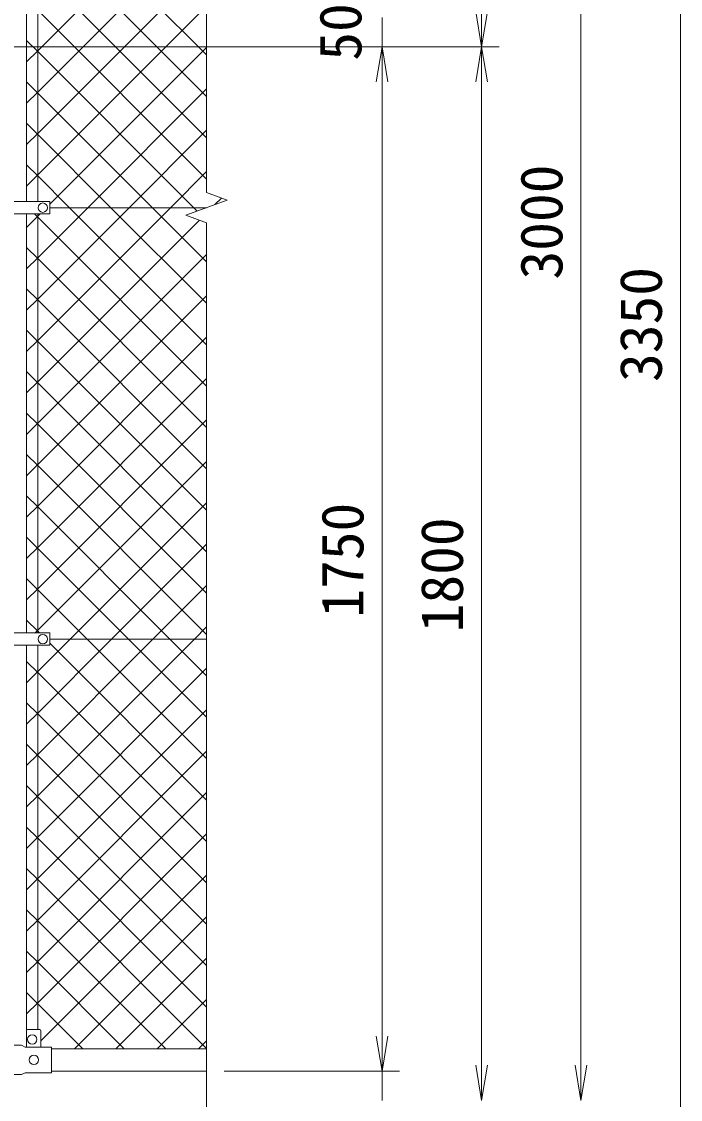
# Model space of a CAD drawing. Units: millimetres, scale not verified. Extents: x -6299 to 6301, y -4455 to 4455.
# Drawn here: x -2414 to -1288, y -1104 to 737 of the extents above; entities that cross this region are included whole.
import ezdxf
from ezdxf.enums import TextEntityAlignment as Align

# ---------------------------------------------------------------- set-up
doc = ezdxf.new("R2010")
doc.units = ezdxf.units.MM
doc.header["$LTSCALE"] = 30
for name, color, linetype, lineweight in [('0-4_D-STR1', 1, 'Continuous', 18), ('0-5_D-STR3', 3, 'Continuous', 13), ('0-9_D-STR-DIM', 7, 'Continuous', 9), ('0-A_0', 7, 'Continuous', 9), ('0-B_D-STR2', 7, 'Continuous', 9)]:
    doc.layers.add(name, color=color, linetype=linetype, lineweight=lineweight)
doc.styles.add('ＭＳ ゴシック', font='')
doc.styles.get('ＭＳ ゴシック').set_extended_font_data('MS Gothic')

# ---------------------------------------------------------------- blocks, each defined once
blk = doc.blocks.new('_Open')
at = {"layer": '0-A_0'}
blk.add_line((-30, 5), (0, 0), dxfattribs=at)
blk.add_lwpolyline([(-30, -5), (0, 0), (-30, 0)], dxfattribs=at)

msp = doc.modelspace()

# ---------------------------------------------------------------- linework, layer by layer
at = {"layer": '0-4_D-STR1'}
for p, q in [((-2362.83, -1018.16), (-2097.83, -1018.16)), ((-2362.83, -1056.16), (-2097.83, -1056.16))]:
    msp.add_line(p, q, dxfattribs=at)
at = {"layer": '0-5_D-STR3'}
for p, q in [((-2405.33, 1145.54), (-2405.33, 429.34)), ((-2386.33, 1145.54), (-2386.33, 429.34)), ((-2480.63, 429.34), (-2365.83, 429.34)), ((-2365.83, 429.34), (-2365.83, 408.34)), ((-2480.63, 408.34), (-2365.83, 408.34)), ((-2405.33, 408.34), (-2405.33, -307.66)), ((-2386.33, 408.34), (-2386.33, -307.66)), ((-2097.83, 418.84), (-2365.83, 418.84)), ((-2480.63, -307.66), (-2365.83, -307.66)), ((-2365.83, -307.66), (-2365.83, -328.66)), ((-2480.63, -328.66), (-2365.83, -328.66)), ((-2405.33, -985.74), (-2405.33, -328.66)), ((-2386.33, -985.06), (-2386.33, -328.66)), ((-2097.83, -318.16), (-2365.83, -318.16)), ((-2405.83, -987.06), (-2405.83, -1015.06)), ((-2403.83, -985.06), (-2382.83, -985.06)), ((-2380.83, -987.06), (-2380.83, -1015.06)), ((-2483.93, -1012.06), (-2414.03, -1012.06)), ((-2408.03, -1015.06), (-2414.03, -1012.06)), ((-2408.03, -1015.06), (-2362.83, -1015.06)), ((-2362.83, -1059.06), (-2362.83, -1015.06)), ((-2483.93, -1062.06), (-2414.03, -1062.06)), ((-2408.03, -1059.06), (-2414.03, -1062.06)), ((-2408.03, -1059.06), (-2362.83, -1059.06))]:
    msp.add_line(p, q, dxfattribs=at)
for centre in [(-2377.83, 418.84), (-2377.83, -318.16), (-2395.83, -1002.06), (-2392.83, -1037.06)]:
    msp.add_circle(centre, 8, dxfattribs=at)
for centre, start, end in [((-2403.83, -987.06), 90, 180), ((-2382.83, -987.06), 0, 90)]:
    msp.add_arc(centre, 2, start, end, dxfattribs=at)
at = {"layer": '0-9_D-STR-DIM'}
for p, q in [((-2097.83, 444.49), (-2097.83, 1956.84)), ((-1457.83, -1046.16), (-1457.83, 1833.84)), ((-1287.83, -1396.16), (-1287.83, 1833.84)), ((-1797.83, 743.84), (-1797.83, 693.84)), ((-2572.98, 693.84), (-1767.83, 693.84)), ((-2572.98, 693.84), (-1767.83, 693.84)), ((-2572.98, 693.84), (-1597.83, 693.84)), ((-2572.98, 693.84), (-1597.83, 693.84)), ((-1797.83, -996.16), (-1797.83, 633.84)), ((-1797.83, 633.84), (-1797.83, 573.84)), ((-1627.83, 633.84), (-1627.83, -1046.16)), ((-2062.6, 431.66), (-2097.83, 444.49)), ((-2133.07, 406.01), (-2062.6, 431.66)), ((-2097.83, 393.19), (-2133.07, 406.01)), ((-2097.83, -1199.16), (-2097.83, 393.19)), ((-1797.83, -996.16), (-1797.83, -936.16)), ((-2067.83, -1056.16), (-1767.83, -1056.16)), ((-2067.83, -1056.16), (-1767.83, -1056.16)), ((-1797.83, -1106.16), (-1797.83, -1056.16))]:
    msp.add_line(p, q, dxfattribs=at)
at = {"layer": '0-B_D-STR2'}
for p, q in [((-2386.33, 686.95), (-2097.83, 975.45)), ((-2097.83, 679.73), (-2386.33, 968.23)), ((-2386.33, 616.23), (-2097.83, 904.73)), ((-2097.83, 609.02), (-2386.33, 897.52)), ((-2386.33, 545.52), (-2097.83, 834.02)), ((-2097.83, 538.31), (-2386.33, 826.81)), ((-2386.33, 474.81), (-2097.83, 763.31)), ((-2097.83, 467.6), (-2386.33, 756.1)), ((-2405.33, 667.95), (-2386.33, 686.95)), ((-2365.83, 424.6), (-2097.83, 692.6)), ((-2386.33, 614.68), (-2405.33, 633.68)), ((-2405.33, 597.23), (-2386.33, 616.23)), ((-2190.49, 418.84), (-2386.33, 614.68)), ((-2300.89, 418.84), (-2097.83, 621.89)), ((-2386.33, 543.97), (-2405.33, 562.97)), ((-2405.33, 526.52), (-2386.33, 545.52)), ((-2261.2, 418.84), (-2386.33, 543.97)), ((-2230.18, 418.84), (-2097.83, 551.18)), ((-2386.33, 473.26), (-2405.33, 492.26)), ((-2159.47, 418.84), (-2097.83, 480.47)), ((-2405.33, 455.81), (-2386.33, 474.81)), ((-2331.91, 418.84), (-2386.33, 473.26)), ((-2083.56, 424.03), (-2072.37, 435.22)), ((-2386.33, 333.39), (-2300.89, 418.84)), ((-2386.33, 262.68), (-2230.18, 418.84)), ((-2386.33, 191.97), (-2159.47, 418.84)), ((-2097.83, 184.76), (-2331.91, 418.84)), ((-2097.83, 255.47), (-2261.2, 418.84)), ((-2097.83, 326.18), (-2190.49, 418.84)), ((-2386.33, 331.84), (-2405.33, 350.84)), ((-2405.33, 314.39), (-2386.33, 333.39)), ((-2386.33, 50.55), (-2097.83, 339.05)), ((-2097.83, 43.34), (-2386.33, 331.84)), ((-2386.33, 261.13), (-2405.33, 280.13)), ((-2405.33, 243.68), (-2386.33, 262.68)), ((-2386.33, -20.16), (-2097.83, 268.34)), ((-2097.83, -27.37), (-2386.33, 261.13)), ((-2386.33, 190.42), (-2405.33, 209.42)), ((-2405.33, 172.97), (-2386.33, 191.97)), ((-2386.33, -90.87), (-2097.83, 197.63)), ((-2097.83, -98.08), (-2386.33, 190.42)), ((-2386.33, 119.71), (-2405.33, 138.71)), ((-2386.33, -161.58), (-2097.83, 126.92)), ((-2097.83, -168.79), (-2386.33, 119.71)), ((-2386.33, 49), (-2405.33, 68)), ((-2386.33, -232.29), (-2097.83, 56.21)), ((-2405.33, 31.55), (-2386.33, 50.55)), ((-2097.83, -239.5), (-2386.33, 49)), ((-2386.33, -21.71), (-2405.33, -2.71)), ((-2405.33, -39.16), (-2386.33, -20.16)), ((-2097.83, -310.21), (-2386.33, -21.71)), ((-2386.33, -92.43), (-2405.33, -73.43)), ((-2405.33, -109.87), (-2386.33, -90.87)), ((-2330.78, -318.16), (-2097.83, -85.21)), ((-2160.6, -318.16), (-2386.33, -92.43)), ((-2386.33, -163.14), (-2405.33, -144.14)), ((-2405.33, -180.58), (-2386.33, -161.58)), ((-2231.31, -318.16), (-2386.33, -163.14)), ((-2260.07, -318.16), (-2097.83, -155.93)), ((-2386.33, -233.85), (-2405.33, -214.85)), ((-2405.33, -251.29), (-2386.33, -232.29)), ((-2302.02, -318.16), (-2386.33, -233.85)), ((-2189.36, -318.16), (-2097.83, -226.64)), ((-2118.65, -318.16), (-2097.83, -297.35)), ((-2386.33, -373.71), (-2330.78, -318.16)), ((-2386.33, -444.43), (-2260.07, -318.16)), ((-2386.33, -515.14), (-2189.36, -318.16)), ((-2386.33, -585.85), (-2118.65, -318.16)), ((-2097.83, -593.06), (-2365.83, -325.06)), ((-2097.83, -522.35), (-2302.02, -318.16)), ((-2097.83, -451.64), (-2231.31, -318.16)), ((-2097.83, -380.93), (-2160.6, -318.16)), ((-2386.33, -375.27), (-2405.33, -356.27)), ((-2386.33, -656.56), (-2097.83, -368.06)), ((-2405.33, -392.71), (-2386.33, -373.71)), ((-2097.83, -663.77), (-2386.33, -375.27)), ((-2386.33, -445.98), (-2405.33, -426.98)), ((-2386.33, -727.27), (-2097.83, -438.77)), ((-2405.33, -463.43), (-2386.33, -444.43)), ((-2097.83, -734.48), (-2386.33, -445.98)), ((-2386.33, -516.69), (-2405.33, -497.69)), ((-2405.33, -534.14), (-2386.33, -515.14)), ((-2386.33, -797.98), (-2097.83, -509.48)), ((-2097.83, -805.19), (-2386.33, -516.69)), ((-2386.33, -587.4), (-2405.33, -568.4)), ((-2405.33, -604.85), (-2386.33, -585.85)), ((-2386.33, -868.69), (-2097.83, -580.19)), ((-2097.83, -875.9), (-2386.33, -587.4)), ((-2386.33, -658.11), (-2405.33, -639.11)), ((-2405.33, -675.56), (-2386.33, -656.56)), ((-2386.33, -939.4), (-2097.83, -650.9)), ((-2097.83, -946.61), (-2386.33, -658.11)), ((-2386.33, -728.82), (-2405.33, -709.82)), ((-2405.33, -746.27), (-2386.33, -727.27)), ((-2097.83, -1017.32), (-2386.33, -728.82)), ((-2380.83, -1004.61), (-2097.83, -721.61)), ((-2386.33, -799.53), (-2405.33, -780.53)), ((-2405.33, -816.98), (-2386.33, -797.98)), ((-2167.7, -1018.16), (-2386.33, -799.53)), ((-2323.67, -1018.16), (-2097.83, -792.32)), ((-2386.33, -870.24), (-2405.33, -851.24)), ((-2252.96, -1018.16), (-2097.83, -863.03)), ((-2405.33, -887.69), (-2386.33, -868.69)), ((-2238.42, -1018.16), (-2386.33, -870.24)), ((-2386.33, -940.95), (-2405.33, -921.95)), ((-2182.25, -1018.16), (-2097.83, -933.74)), ((-2405.33, -958.4), (-2386.33, -939.4)), ((-2309.13, -1018.16), (-2386.33, -940.95)), ((-2111.54, -1018.16), (-2097.83, -1004.45))]:
    msp.add_line(p, q, dxfattribs=at)
for points in [[(-2113.92, 412.98), (-2119.78, 418.84), (-2386.33, 685.39), (-2405.33, 704.39)], [(-2405.33, 385.1), (-2386.33, 404.1), (-2382.1, 408.34)], [(-2097.83, 114.05), (-2386.33, 402.55), (-2392.12, 408.34)], [(-2405.33, 102.26), (-2386.33, 121.26), (-2109.98, 397.61)], [(-2390.99, -307.66), (-2386.33, -303), (-2097.83, -14.5)], [(-2383.23, -307.66), (-2386.33, -304.56), (-2405.33, -285.56)]]:
    msp.add_lwpolyline(points, dxfattribs=at)

# ---------------------------------------------------------------- block references
at = {"layer": '0-9_D-STR-DIM', "xscale": 2, "yscale": 2}
for p, rotation in [((-1627.83, 693.84), 270), ((-1797.83, 693.84), 90), ((-1797.83, 693.84), 90), ((-1627.83, 693.84), 90), ((-1797.83, -1056.16), 270), ((-1797.83, -1056.16), 270), ((-1627.83, -1106.16), 270), ((-1457.83, -1106.16), 270)]:
    msp.add_blockref('_Open', p, dxfattribs=dict(at, rotation=rotation))

# ---------------------------------------------------------------- texts
at = {"layer": '0-9_D-STR-DIM', "style": 'ＭＳ ゴシック'}
for s, p in [('50', (-1811.49, 669.9)), ('3000', (-1467.96, 296.15)), ('3350', (-1297.96, 121.15)), ('1750', (-1807.96, -281.51)), ('1800', (-1637.96, -306.51))]:
    msp.add_text(s, height=72.14, rotation=90, dxfattribs=at).set_placement(p, align=Align.BOTTOM_LEFT)

doc.saveas('drawing.dxf')
